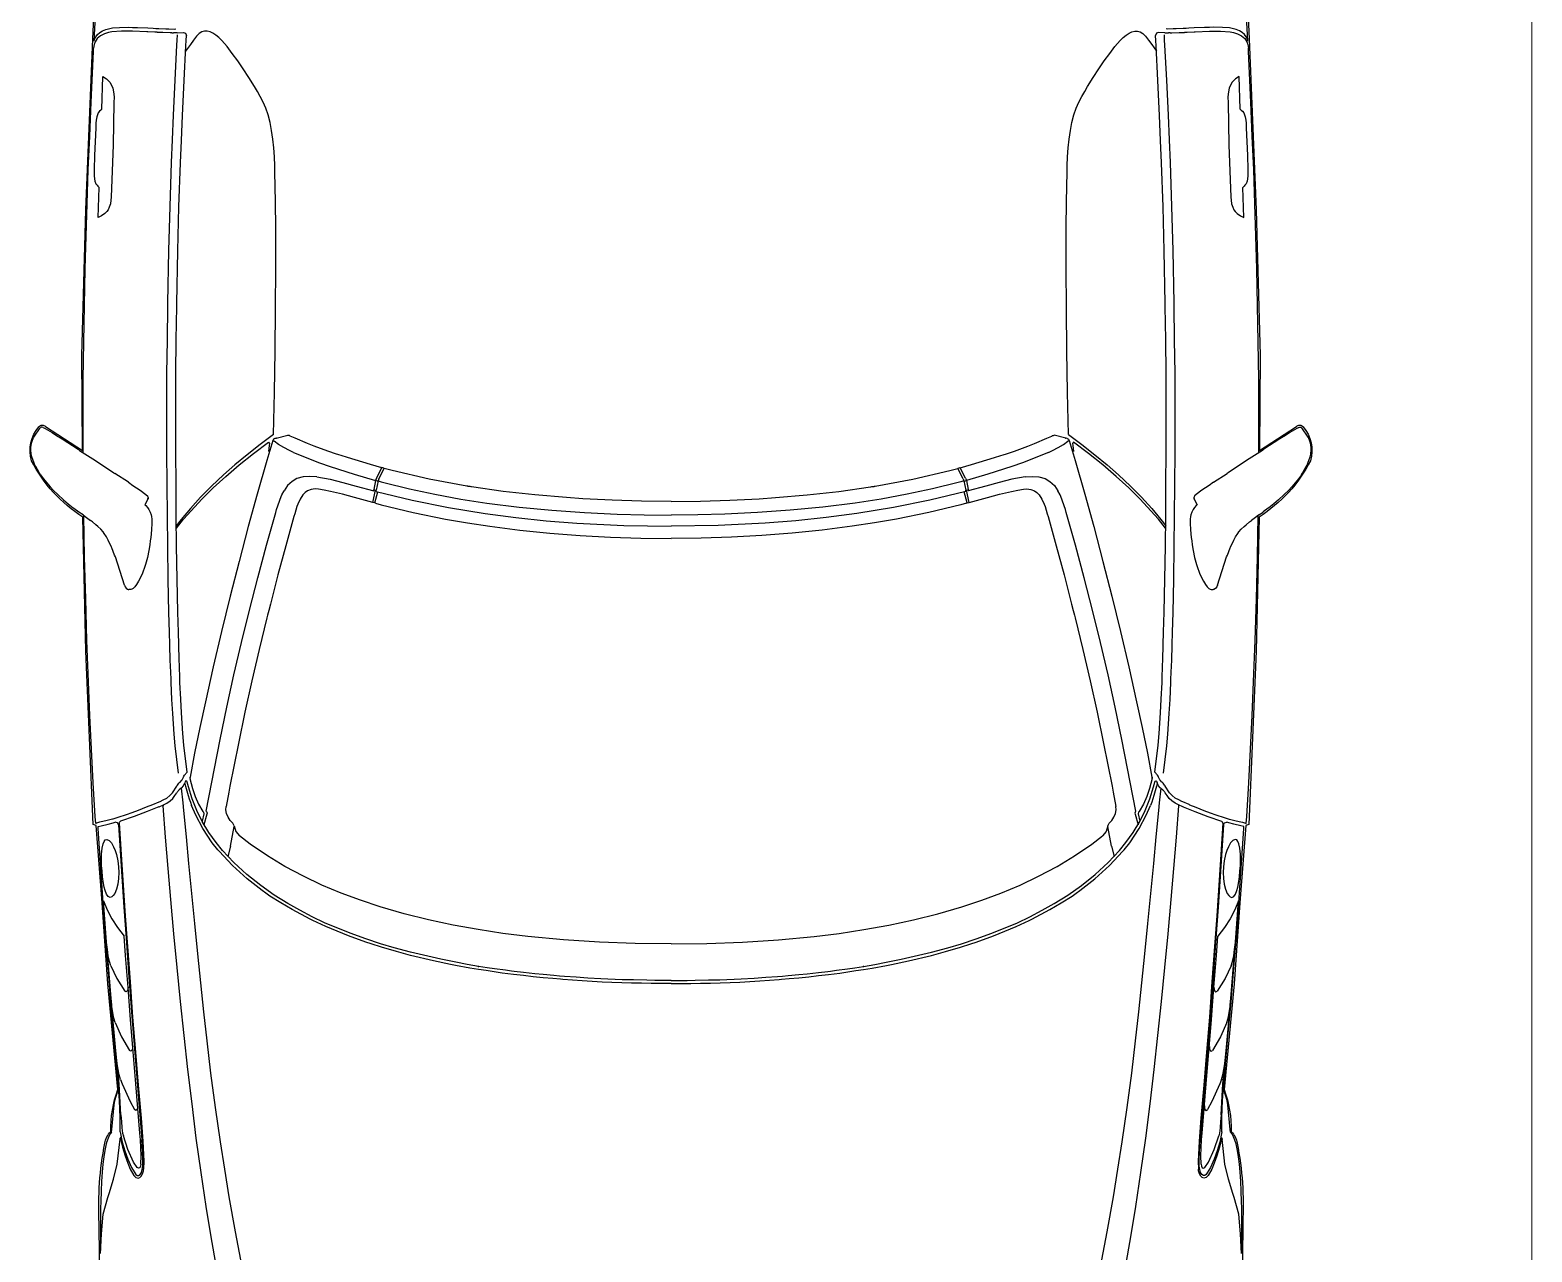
# Model space of a CAD drawing. Header units: inches. Extents: x 13 to 261, y -112 to -47.
# Drawn here: x 193.69 to 195.851, y -82.379 to -80.621 of the extents above; entities that cross this region are included whole.
import ezdxf

# ---------------------------------------------------------------- set-up
doc = ezdxf.new("R2010")
doc.units = ezdxf.units.IN
doc.header["$MEASUREMENT"] = 0
doc.layers.add('CAJONES', color=3, linetype='Continuous', lineweight=20)
doc.layers.add('CONTORNO', color=7, linetype='Continuous')

msp = doc.modelspace()

# ---------------------------------------------------------------- linework, layer by layer
for p, q in [((193.8939, -80.6251), (193.8965, -80.6251)), ((195.3307, -80.6251), (195.3281, -80.6251)), ((193.7933, -80.7347), (193.7949, -80.6879)), ((195.4313, -80.7347), (195.4297, -80.6879)), ((193.7883, -80.8905), (193.7895, -80.8475)), ((195.4363, -80.8905), (195.4351, -80.8475)), ((193.6957, -81.2067), (193.7045, -81.1935)), ((194.0423, -81.2087), (194.0443, -81.2081)), ((194.0443, -81.2081), (194.0609, -81.2039)), ((195.1803, -81.2081), (195.1637, -81.2039)), ((195.1823, -81.2087), (195.1803, -81.2081)), ((195.5289, -81.2067), (195.5201, -81.1935)), ((194.0343, -81.2185), (194.0331, -81.2275)), ((194.0333, -81.2137), (194.0345, -81.2159)), ((194.0345, -81.2159), (194.0343, -81.2185)), ((194.0693, -81.2287), (194.1065, -81.2437)), ((195.1553, -81.2287), (195.1181, -81.2437)), ((195.1913, -81.2137), (195.1901, -81.2159)), ((195.1901, -81.2159), (195.1903, -81.2185)), ((195.1903, -81.2185), (195.1915, -81.2275)), ((194.1885, -81.2655), (194.1961, -81.2507)), ((194.1921, -81.2665), (194.1997, -81.2517)), ((194.1991, -81.2513), (194.1961, -81.2505)), ((194.1997, -81.2517), (194.1991, -81.2513)), ((194.2113, -81.2547), (194.1997, -81.2517)), ((195.0133, -81.2547), (195.0249, -81.2517)), ((195.0249, -81.2517), (195.0255, -81.2513)), ((195.0325, -81.2665), (195.0249, -81.2517)), ((195.0255, -81.2513), (195.0285, -81.2505)), ((195.0361, -81.2655), (195.0285, -81.2507)), ((193.8315, -81.2717), (193.8119, -81.2589)), ((194.1901, -81.2699), (194.1873, -81.2691)), ((194.1911, -81.2697), (194.1881, -81.2831)), ((194.1901, -81.2699), (194.1911, -81.2697)), ((194.1921, -81.2665), (194.1911, -81.2697)), ((195.0325, -81.2665), (195.0335, -81.2697)), ((195.0335, -81.2697), (195.0365, -81.2831)), ((195.0345, -81.2699), (195.0335, -81.2697)), ((195.0345, -81.2699), (195.0373, -81.2691)), ((195.3931, -81.2717), (195.4127, -81.2589)), ((194.0447, -81.3107), (194.0513, -81.2919)), ((194.0513, -81.2919), (194.0525, -81.2895)), ((194.0525, -81.2895), (194.0555, -81.2839)), ((194.1833, -81.3009), (194.1869, -81.2831)), ((194.1875, -81.2833), (194.1845, -81.2825)), ((194.1881, -81.2847), (194.1875, -81.2833)), ((195.0365, -81.2847), (195.0371, -81.2833)), ((195.0371, -81.2833), (195.0401, -81.2825)), ((195.0413, -81.3009), (195.0377, -81.2831)), ((195.1721, -81.2895), (195.1691, -81.2839)), ((195.1733, -81.2919), (195.1721, -81.2895)), ((195.1799, -81.3107), (195.1733, -81.2919)), ((194.0435, -81.3149), (194.0447, -81.3107)), ((194.1863, -81.3011), (194.1833, -81.3005)), ((194.1869, -81.3019), (194.1953, -81.3039)), ((195.0377, -81.3019), (195.0293, -81.3039)), ((195.0383, -81.3011), (195.0413, -81.3005)), ((195.1811, -81.3149), (195.1799, -81.3107)), ((193.8129, -81.3789), (193.8117, -81.3763)), ((193.8261, -81.4195), (193.8129, -81.3789)), ((195.3985, -81.4195), (195.4117, -81.3789)), ((195.4117, -81.3789), (195.4129, -81.3763)), ((193.9201, -81.6965), (193.9201, -81.6967)), ((193.9201, -81.6979), (193.9203, -81.6973)), ((195.3045, -81.6979), (195.3043, -81.6973)), ((195.3045, -81.6965), (195.3045, -81.6967)), ((193.9401, -81.7487), (193.9375, -81.7593)), ((193.9443, -81.7493), (193.9403, -81.7647)), ((195.2803, -81.7493), (195.2843, -81.7647)), ((195.2845, -81.7487), (195.2871, -81.7593)), ((193.9787, -81.7951), (193.9837, -81.7671)), ((193.9837, -81.7661), (193.9817, -81.7623)), ((195.2409, -81.7661), (195.2429, -81.7623)), ((195.2459, -81.7951), (195.2409, -81.7671)), ((193.9787, -81.7951), (193.9747, -81.8101)), ((195.2459, -81.7951), (195.2499, -81.8101)), ((193.8075, -82.2067), (193.8079, -82.2027)), ((195.4171, -82.2067), (195.4167, -82.2027)), ((193.8531, -82.2621), (193.8535, -82.2601)), ((195.3715, -82.2621), (195.3711, -82.2601)), ((193.8021, -82.3005), (193.8039, -82.2951)), ((195.4225, -82.3005), (195.4207, -82.2951))]:
    msp.add_line(p, q)
for points in [[(193.7823, -80.6371), (193.7861, -80.5645), (193.7869, -80.5459)], [(195.4423, -80.6371), (195.4385, -80.5645), (195.4377, -80.5459)], [(193.8593, -80.6237), (193.8581, -80.6235), (193.8373, -80.6227), (193.8371, -80.6227), (193.8215, -80.6225), (193.8077, -80.6237), (193.8029, -80.6247), (193.7973, -80.6265), (193.7913, -80.6295), (193.7867, -80.6333), (193.7837, -80.6379), (193.7823, -80.6417), (193.7815, -80.6471)], [(193.7823, -80.6371), (193.7825, -80.6359), (193.7829, -80.6347), (193.7847, -80.6309), (193.7871, -80.6275), (193.7905, -80.6245), (193.7943, -80.6223), (193.7989, -80.6203), (193.8031, -80.6191), (193.8087, -80.6179), (193.8189, -80.6171), (193.8311, -80.6169), (193.8377, -80.6171), (193.8447, -80.6173), (193.8597, -80.6179), (193.8673, -80.6183), (193.8711, -80.6185), (193.8755, -80.6187), (193.8855, -80.6191), (193.8899, -80.6193), (193.8973, -80.6195), (193.8999, -80.6193)], [(193.8939, -80.6251), (193.8917, -80.6249), (193.8811, -80.6245), (193.8733, -80.6243), (193.8731, -80.6241), (193.8695, -80.6241), (193.8597, -80.6237), (193.8593, -80.6237)], [(193.9019, -80.6249), (193.8985, -80.6251), (193.8965, -80.6251)], [(193.9019, -80.6249), (193.9109, -80.6245), (193.9139, -80.6255), (193.9151, -80.6287)], [(194.0405, -81.2027), (194.0417, -81.1427), (194.0427, -81.0827), (194.0433, -81.0225), (194.0435, -80.9623), (194.0435, -80.9023), (194.0429, -80.8421), (194.0425, -80.8291), (194.0421, -80.8163), (194.0417, -80.8033), (194.0407, -80.7905), (194.0395, -80.7779), (194.0377, -80.7657), (194.0355, -80.7541), (194.0325, -80.7431), (194.0291, -80.7333), (194.0253, -80.7245), (194.0213, -80.7167), (194.0171, -80.7093), (194.0129, -80.7023), (194.0047, -80.6893), (193.9967, -80.6769), (193.9889, -80.6653), (193.9811, -80.6545), (193.9735, -80.6445), (193.9661, -80.6361), (193.9617, -80.6319), (193.9575, -80.6283), (193.9533, -80.6255), (193.9491, -80.6235), (193.9451, -80.6225), (193.9411, -80.6225), (193.9371, -80.6237), (193.9333, -80.6261), (193.9297, -80.6299), (193.9251, -80.6357), (193.9207, -80.6417), (193.9139, -80.6513)], [(195.1841, -81.2027), (195.1829, -81.1427), (195.1819, -81.0827), (195.1813, -81.0225), (195.1811, -80.9623), (195.1811, -80.9023), (195.1817, -80.8421), (195.1821, -80.8291), (195.1825, -80.8163), (195.1829, -80.8033), (195.1839, -80.7905), (195.1851, -80.7779), (195.1869, -80.7657), (195.1891, -80.7541), (195.1921, -80.7431), (195.1955, -80.7333), (195.1993, -80.7245), (195.2033, -80.7167), (195.2075, -80.7093), (195.2117, -80.7023), (195.2199, -80.6893), (195.2279, -80.6769), (195.2357, -80.6653), (195.2435, -80.6545), (195.2511, -80.6445), (195.2585, -80.6361), (195.2629, -80.6319), (195.2671, -80.6283), (195.2713, -80.6255), (195.2755, -80.6235), (195.2795, -80.6225), (195.2835, -80.6225), (195.2875, -80.6237), (195.2913, -80.6261), (195.2949, -80.6299), (195.2995, -80.6357), (195.3039, -80.6417), (195.3107, -80.6513)], [(195.3227, -80.6249), (195.3137, -80.6245), (195.3107, -80.6255), (195.3095, -80.6287)], [(195.3227, -80.6249), (195.3261, -80.6251), (195.3281, -80.6251)], [(195.4423, -80.6371), (195.4421, -80.6359), (195.4417, -80.6347), (195.4399, -80.6309), (195.4375, -80.6275), (195.4341, -80.6245), (195.4303, -80.6223), (195.4257, -80.6203), (195.4215, -80.6191), (195.4159, -80.6179), (195.4057, -80.6171), (195.3935, -80.6169), (195.3869, -80.6171), (195.3799, -80.6173), (195.3649, -80.6179), (195.3573, -80.6183), (195.3535, -80.6185), (195.3491, -80.6187), (195.3391, -80.6191), (195.3347, -80.6193), (195.3273, -80.6195), (195.3247, -80.6193)], [(195.3307, -80.6251), (195.3329, -80.6249), (195.3435, -80.6245), (195.3513, -80.6243), (195.3515, -80.6241), (195.3551, -80.6241), (195.3649, -80.6237), (195.3653, -80.6237)], [(195.3653, -80.6237), (195.3665, -80.6235), (195.3873, -80.6227), (195.3875, -80.6227), (195.4031, -80.6225), (195.4169, -80.6237), (195.4217, -80.6247), (195.4273, -80.6265), (195.4333, -80.6295), (195.4379, -80.6333), (195.4409, -80.6379), (195.4423, -80.6417), (195.4431, -80.6471)], [(193.7665, -81.2291), (193.7665, -81.1761), (193.7667, -81.1231), (193.7673, -81.0701), (193.7683, -81.0171), (193.7695, -80.9643), (193.7707, -80.9177), (193.7723, -80.8711), (193.7739, -80.8223), (193.7759, -80.7735), (193.7779, -80.7247), (193.7813, -80.6519), (193.7815, -80.6471)], [(193.9036, -81.6904), (193.8988, -81.651), (193.8973, -81.6342), (193.8953, -81.6043), (193.8941, -81.5842), (193.8929, -81.5598), (193.8929, -81.5547), (193.8921, -81.5357), (193.8919, -81.528), (193.8913, -81.5054), (193.8907, -81.4874), (193.8899, -81.459), (193.8889, -81.4113), (193.8881, -81.3636), (193.8877, -81.3206), (193.8869, -81.2285), (193.8869, -81.2073), (193.8869, -81.1632), (193.8871, -81.1149), (193.8877, -81.0667), (193.8883, -81.0184), (193.8883, -81.0141), (193.8899, -80.9382), (193.8915, -80.8749), (193.8937, -80.8114), (193.8951, -80.7791), (193.8965, -80.7433), (193.8989, -80.693), (193.9015, -80.6428), (193.9019, -80.6354), (193.9023, -80.628)], [(193.9163, -81.6889), (193.9115, -81.6497), (193.9101, -81.6333), (193.9081, -81.6035), (193.9069, -81.5835), (193.9057, -81.5595), (193.9057, -81.5545), (193.9049, -81.5353), (193.9047, -81.5277), (193.9041, -81.5051), (193.9035, -81.4871), (193.9027, -81.4587), (193.9017, -81.4111), (193.9009, -81.3635), (193.9005, -81.3205), (193.9001, -81.2745), (193.8997, -81.2285), (193.8997, -81.2073), (193.8997, -81.1633), (193.8999, -81.1151), (193.9005, -81.0669), (193.9011, -81.0185), (193.9011, -81.0143), (193.9027, -80.9385), (193.9043, -80.8753), (193.9065, -80.8119), (193.9079, -80.7797), (193.9093, -80.7439), (193.9117, -80.6937), (193.9143, -80.6435), (193.9147, -80.6361), (193.9151, -80.6287)], [(195.3083, -81.6889), (195.3131, -81.6497), (195.3145, -81.6333), (195.3165, -81.6035), (195.3177, -81.5835), (195.3189, -81.5595), (195.3189, -81.5545), (195.3197, -81.5353), (195.3199, -81.5277), (195.3205, -81.5051), (195.3211, -81.4871), (195.3219, -81.4587), (195.3229, -81.4111), (195.3237, -81.3635), (195.3241, -81.3205), (195.3245, -81.2745), (195.3249, -81.2285), (195.3249, -81.2073), (195.3249, -81.1633), (195.3247, -81.1151), (195.3241, -81.0669), (195.3235, -81.0185), (195.3235, -81.0143), (195.3219, -80.9385), (195.3203, -80.8753), (195.3181, -80.8119), (195.3167, -80.7797), (195.3153, -80.7439), (195.3129, -80.6937), (195.3103, -80.6435), (195.3099, -80.6361), (195.3095, -80.6287)], [(195.321, -81.6904), (195.3258, -81.651), (195.3272, -81.6342), (195.3292, -81.6043), (195.3304, -81.5842), (195.3317, -81.5598), (195.3317, -81.5547), (195.3325, -81.5357), (195.3327, -81.528), (195.3333, -81.5054), (195.3339, -81.4874), (195.3347, -81.459), (195.3357, -81.4113), (195.3365, -81.3636), (195.3369, -81.3206), (195.3377, -81.2285), (195.3377, -81.2073), (195.3377, -81.1632), (195.3375, -81.1149), (195.3369, -81.0667), (195.3363, -81.0184), (195.3363, -81.0141), (195.3347, -80.9382), (195.3331, -80.8749), (195.3309, -80.8114), (195.3294, -80.7791), (195.328, -80.7433), (195.3256, -80.693), (195.323, -80.6428), (195.3226, -80.6354), (195.3222, -80.628)], [(195.4581, -81.2291), (195.4581, -81.1761), (195.4579, -81.1231), (195.4573, -81.0701), (195.4563, -81.0171), (195.4551, -80.9643), (195.4539, -80.9177), (195.4523, -80.8711), (195.4507, -80.8223), (195.4487, -80.7735), (195.4467, -80.7247), (195.4433, -80.6519), (195.4431, -80.6471)], [(193.7949, -80.6879), (193.8001, -80.6911), (193.8021, -80.6929), (193.8049, -80.6959), (193.8075, -80.7001), (193.8093, -80.7047), (193.8103, -80.7101), (193.8109, -80.7169), (193.8107, -80.7255), (193.8095, -80.7861), (193.8069, -80.8613), (193.8065, -80.8657), (193.8057, -80.8711), (193.8041, -80.8759), (193.8023, -80.8797), (193.8005, -80.8821), (193.7979, -80.8847), (193.7931, -80.8883), (193.7883, -80.8905)], [(195.4297, -80.6879), (195.4245, -80.6911), (195.4225, -80.6929), (195.4197, -80.6959), (195.4171, -80.7001), (195.4153, -80.7047), (195.4143, -80.7101), (195.4137, -80.7169), (195.4139, -80.7255), (195.4151, -80.7861), (195.4177, -80.8613), (195.4181, -80.8657), (195.4189, -80.8711), (195.4205, -80.8759), (195.4223, -80.8797), (195.4241, -80.8821), (195.4267, -80.8847), (195.4315, -80.8883), (195.4363, -80.8905)], [(193.7933, -80.7347), (193.7917, -80.7361), (193.7899, -80.7379), (193.7881, -80.7403), (193.7869, -80.7429), (193.7861, -80.7457), (193.7853, -80.7507), (193.7849, -80.7549), (193.7845, -80.7617), (193.7829, -80.8017), (193.7823, -80.8215), (193.7823, -80.8269), (193.7825, -80.8313), (193.7835, -80.8383), (193.7849, -80.8421), (193.7865, -80.8441), (193.7877, -80.8457), (193.7895, -80.8475)], [(195.4313, -80.7347), (195.4329, -80.7361), (195.4347, -80.7379), (195.4365, -80.7403), (195.4377, -80.7429), (195.4385, -80.7457), (195.4393, -80.7507), (195.4397, -80.7549), (195.4401, -80.7617), (195.4417, -80.8017), (195.4423, -80.8215), (195.4423, -80.8269), (195.4421, -80.8313), (195.4411, -80.8383), (195.4397, -80.8421), (195.4381, -80.8441), (195.4369, -80.8457), (195.4351, -80.8475)], [(193.9163, -81.6889), (193.9115, -81.6497), (193.9101, -81.6333), (193.9081, -81.6035), (193.9069, -81.5835), (193.9057, -81.5595), (193.9057, -81.5545), (193.9049, -81.5353), (193.9047, -81.5277), (193.9041, -81.5051), (193.9035, -81.4871), (193.9027, -81.4587), (193.9017, -81.4111), (193.9009, -81.3635), (193.9005, -81.3205), (193.9001, -81.2745), (193.8997, -81.2285), (193.8997, -81.2073), (193.8997, -81.1633), (193.8999, -81.1219)], [(195.3083, -81.6889), (195.3131, -81.6497), (195.3145, -81.6333), (195.3165, -81.6035), (195.3177, -81.5835), (195.3189, -81.5595), (195.3189, -81.5545), (195.3197, -81.5353), (195.3199, -81.5277), (195.3205, -81.5051), (195.3211, -81.4871), (195.3219, -81.4587), (195.3229, -81.4111), (195.3237, -81.3635), (195.3241, -81.3205), (195.3245, -81.2745), (195.3249, -81.2285), (195.3249, -81.2073), (195.3249, -81.1633), (195.3247, -81.1219)], [(193.7053, -81.2607), (193.7039, -81.2587), (193.7007, -81.2533), (193.6983, -81.2491), (193.6971, -81.2469), (193.6953, -81.2429), (193.6931, -81.2365), (193.6919, -81.2317), (193.6917, -81.2301), (193.6911, -81.2259), (193.6911, -81.2225), (193.6917, -81.2173), (193.6929, -81.2125), (193.6947, -81.2085), (193.6957, -81.2067)], [(193.7089, -81.1929), (193.7075, -81.1925), (193.7061, -81.1925), (193.7057, -81.1927), (193.7045, -81.1935)], [(193.7089, -81.1929), (193.7119, -81.1943), (193.7219, -81.2001), (193.7283, -81.2043), (193.7363, -81.2093)], [(193.7363, -81.2093), (193.7591, -81.2241), (193.7613, -81.2257), (193.7841, -81.2405), (193.8105, -81.2579), (193.8119, -81.2589)], [(194.0405, -81.2027), (194.0405, -81.2027), (194.0211, -81.2173), (194.0025, -81.2321), (193.9849, -81.2465), (193.9685, -81.2611), (193.9513, -81.2771), (193.9355, -81.2931), (193.9207, -81.3093), (193.9073, -81.3253), (193.9005, -81.3343)], [(194.0423, -81.2087), (194.0405, -81.2097), (194.0395, -81.2115)], [(194.0635, -81.2045), (194.0631, -81.2045), (194.0621, -81.2041), (194.0611, -81.2039), (194.0609, -81.2039)], [(194.0667, -81.2061), (194.0645, -81.2051), (194.0635, -81.2045)], [(194.1961, -81.2507), (194.1797, -81.2461), (194.1467, -81.2361), (194.1453, -81.2357), (194.1327, -81.2317), (194.1311, -81.2311), (194.1183, -81.2267), (194.0987, -81.2195), (194.0895, -81.2157), (194.0717, -81.2083), (194.0715, -81.2083), (194.0667, -81.2061)], [(195.0285, -81.2507), (195.0449, -81.2461), (195.0779, -81.2361), (195.0793, -81.2357), (195.0919, -81.2317), (195.0935, -81.2311), (195.1063, -81.2267), (195.1259, -81.2195), (195.1351, -81.2157), (195.1529, -81.2083), (195.1531, -81.2083), (195.1579, -81.2061)], [(195.1579, -81.2061), (195.1601, -81.2051), (195.1611, -81.2045)], [(195.1611, -81.2045), (195.1615, -81.2045), (195.1625, -81.2041), (195.1635, -81.2039), (195.1637, -81.2039)], [(195.1823, -81.2087), (195.1841, -81.2097), (195.1851, -81.2115)], [(195.1841, -81.2027), (195.1841, -81.2027), (195.2035, -81.2173), (195.2221, -81.2321), (195.2397, -81.2465), (195.2561, -81.2611), (195.2733, -81.2771), (195.2891, -81.2931), (195.3039, -81.3093), (195.3173, -81.3253), (195.3241, -81.3343)], [(195.4883, -81.2093), (195.4655, -81.2241), (195.4633, -81.2257), (195.4405, -81.2405), (195.4141, -81.2579), (195.4127, -81.2589)], [(195.5157, -81.1929), (195.5127, -81.1943), (195.5027, -81.2001), (195.4963, -81.2043), (195.4883, -81.2093)], [(195.5157, -81.1929), (195.5171, -81.1925), (195.5185, -81.1925), (195.5189, -81.1927), (195.5201, -81.1935)], [(195.5193, -81.2607), (195.5207, -81.2587), (195.5239, -81.2533), (195.5263, -81.2491), (195.5275, -81.2469), (195.5293, -81.2429), (195.5315, -81.2365), (195.5327, -81.2317), (195.5329, -81.2301), (195.5335, -81.2259), (195.5335, -81.2225), (195.5329, -81.2173), (195.5317, -81.2125), (195.5299, -81.2085), (195.5289, -81.2067)], [(193.9007, -81.3377), (193.9007, -81.3375), (193.9109, -81.3249), (193.9217, -81.3125), (193.9371, -81.2959), (193.9537, -81.2795), (193.9717, -81.2631), (193.9909, -81.2467), (194.0115, -81.2303), (194.0333, -81.2137)], [(194.0395, -81.2115), (194.0309, -81.2403), (194.0169, -81.2889)], [(194.0395, -81.2115), (194.0399, -81.2127), (194.0405, -81.2121), (194.0413, -81.2123)], [(194.0693, -81.2287), (194.0633, -81.2257), (194.0553, -81.2215), (194.0477, -81.2171), (194.0413, -81.2123)], [(195.1553, -81.2287), (195.1613, -81.2257), (195.1693, -81.2215), (195.1769, -81.2171), (195.1833, -81.2123)], [(195.1851, -81.2115), (195.1847, -81.2127), (195.1841, -81.2121), (195.1833, -81.2123)], [(195.1851, -81.2115), (195.1937, -81.2403), (195.2077, -81.2889)], [(195.3239, -81.3377), (195.3239, -81.3375), (195.3137, -81.3249), (195.3029, -81.3125), (195.2875, -81.2959), (195.2709, -81.2795), (195.2529, -81.2631), (195.2337, -81.2467), (195.2131, -81.2303), (195.1913, -81.2137)], [(194.1065, -81.2437), (194.1217, -81.2489), (194.1563, -81.2599), (194.1873, -81.2689)], [(195.1181, -81.2437), (195.1029, -81.2489), (195.0683, -81.2599), (195.0373, -81.2689)], [(193.7053, -81.2607), (193.7095, -81.2665), (193.7165, -81.2753), (193.7191, -81.2781), (193.7239, -81.2833)], [(193.8315, -81.2717), (193.8381, -81.2761), (193.8483, -81.2831), (193.8565, -81.2893), (193.8571, -81.2897), (193.8589, -81.2913)], [(194.0671, -81.2703), (194.0607, -81.2765), (194.0555, -81.2839)], [(194.1029, -81.2637), (194.0927, -81.2631), (194.0829, -81.2637), (194.0739, -81.2663), (194.0671, -81.2703)], [(194.1029, -81.2637), (194.1217, -81.2671), (194.1403, -81.2719), (194.1591, -81.2771), (194.1845, -81.2839)], [(194.1885, -81.2655), (194.1873, -81.2689), (194.1845, -81.2821), (194.1843, -81.2837), (194.1847, -81.2837), (194.1843, -81.2835), (194.1855, -81.2827)], [(194.1911, -81.2697), (194.1951, -81.2709), (194.1993, -81.2721)], [(194.1993, -81.2721), (194.2359, -81.2809), (194.2727, -81.2889), (194.3099, -81.2957), (194.3473, -81.3015), (194.3939, -81.3073), (194.4407, -81.3119), (194.4877, -81.3153), (194.5347, -81.3175), (194.5735, -81.3185), (194.6123, -81.3189)], [(194.6123, -81.2991), (194.5699, -81.2987), (194.5275, -81.2975), (194.4853, -81.2953), (194.4621, -81.2937), (194.4165, -81.2899), (194.3707, -81.2847), (194.3253, -81.2783), (194.3247, -81.2781), (194.3233, -81.2779), (194.3205, -81.2775), (194.3201, -81.2775), (194.3199, -81.2773), (194.3185, -81.2771), (194.2645, -81.2671), (194.2113, -81.2547)], [(194.6123, -81.2991), (194.6547, -81.2987), (194.6971, -81.2975), (194.7393, -81.2953), (194.7625, -81.2937), (194.8081, -81.2899), (194.8539, -81.2847), (194.8993, -81.2783), (194.8999, -81.2781), (194.9013, -81.2779), (194.9041, -81.2775), (194.9045, -81.2775), (194.9047, -81.2773), (194.9061, -81.2771), (194.9601, -81.2671), (195.0133, -81.2547)], [(195.0253, -81.2721), (194.9887, -81.2809), (194.9519, -81.2889), (194.9147, -81.2957), (194.8773, -81.3015), (194.8307, -81.3073), (194.7839, -81.3119), (194.7369, -81.3153), (194.6899, -81.3175), (194.6511, -81.3185), (194.6123, -81.3189)], [(195.0335, -81.2697), (195.0295, -81.2709), (195.0253, -81.2721)], [(195.0361, -81.2655), (195.0373, -81.2689), (195.0401, -81.2821), (195.0403, -81.2837), (195.0399, -81.2837), (195.0403, -81.2835), (195.0391, -81.2827)], [(195.1217, -81.2637), (195.1029, -81.2671), (195.0843, -81.2719), (195.0655, -81.2771), (195.0401, -81.2839)], [(195.1217, -81.2637), (195.1319, -81.2631), (195.1417, -81.2637), (195.1507, -81.2663), (195.1575, -81.2703)], [(195.1575, -81.2703), (195.1639, -81.2765), (195.1691, -81.2839)], [(195.3931, -81.2717), (195.3865, -81.2761), (195.3763, -81.2831), (195.3681, -81.2893), (195.3675, -81.2897), (195.3657, -81.2913)], [(195.5193, -81.2607), (195.5151, -81.2665), (195.5081, -81.2753), (195.5055, -81.2781), (195.5007, -81.2833)], [(193.7239, -81.2833), (193.7301, -81.2893), (193.7381, -81.2969), (193.7447, -81.3025)], [(193.8597, -81.2955), (193.8587, -81.2977), (193.8553, -81.3042)], [(193.8589, -81.2913), (193.8591, -81.2917), (193.8597, -81.2925), (193.8601, -81.2941), (193.8599, -81.2949), (193.8599, -81.2953)], [(194.0169, -81.2889), (194.0041, -81.3353), (193.9909, -81.3855), (193.9781, -81.4353), (193.9655, -81.4863), (193.9537, -81.5371), (193.9423, -81.5875), (193.9345, -81.6245), (193.9269, -81.6613), (193.9203, -81.6957)], [(194.1833, -81.3009), (194.1569, -81.2937), (194.1397, -81.2889), (194.1223, -81.2847), (194.1135, -81.2829), (194.1049, -81.2817), (194.1001, -81.2813), (194.0945, -81.2819), (194.0891, -81.2839), (194.0857, -81.2865), (194.0827, -81.2897), (194.0787, -81.2961), (194.0755, -81.3031), (194.0741, -81.3067), (194.0709, -81.3169), (194.0697, -81.3209), (194.0579, -81.3629), (194.0467, -81.4049), (194.0359, -81.4469), (194.0335, -81.4563), (194.0319, -81.4627), (194.0319, -81.4627), (194.0309, -81.4669), (194.0199, -81.5121), (194.0093, -81.5573), (193.9993, -81.6025), (193.9899, -81.6473), (193.9777, -81.7091)], [(194.1869, -81.3019), (194.1863, -81.3011), (194.1903, -81.2853)], [(194.1881, -81.2847), (194.1881, -81.2847), (194.1881, -81.2847), (194.1881, -81.2831)], [(194.1881, -81.2847), (194.2399, -81.2973), (194.2923, -81.3079), (194.3451, -81.3167), (194.3889, -81.3225), (194.4327, -81.3271), (194.4767, -81.3305), (194.5445, -81.3339), (194.6123, -81.3349)], [(195.0365, -81.2847), (194.9847, -81.2973), (194.9323, -81.3079), (194.8795, -81.3167), (194.8357, -81.3225), (194.7919, -81.3271), (194.7479, -81.3305), (194.6801, -81.3339), (194.6123, -81.3349)], [(195.0377, -81.3019), (195.0383, -81.3011), (195.0343, -81.2853)], [(195.0365, -81.2847), (195.0365, -81.2847), (195.0365, -81.2847), (195.0365, -81.2831)], [(195.0413, -81.3009), (195.0677, -81.2937), (195.0849, -81.2889), (195.1023, -81.2847), (195.1111, -81.2829), (195.1197, -81.2817), (195.1245, -81.2813), (195.1301, -81.2819), (195.1355, -81.2839), (195.1389, -81.2865), (195.1419, -81.2897), (195.1459, -81.2961), (195.1491, -81.3031), (195.1505, -81.3067), (195.1537, -81.3169), (195.1549, -81.3209), (195.1667, -81.3629), (195.1779, -81.4049), (195.1887, -81.4469), (195.1911, -81.4563), (195.1927, -81.4627), (195.1927, -81.4627), (195.1937, -81.4669), (195.2047, -81.5121), (195.2153, -81.5573), (195.2253, -81.6025), (195.2347, -81.6473), (195.2469, -81.7091)], [(195.2077, -81.2889), (195.2205, -81.3353), (195.2337, -81.3855), (195.2465, -81.4353), (195.2591, -81.4863), (195.2709, -81.5371), (195.2823, -81.5875), (195.2901, -81.6245), (195.2977, -81.6613), (195.3043, -81.6957)], [(195.3657, -81.2913), (195.3655, -81.2917), (195.3649, -81.2925), (195.3645, -81.2941), (195.3647, -81.2949), (195.3647, -81.2953)], [(195.3649, -81.2955), (195.3659, -81.2977), (195.3693, -81.3042)], [(195.5007, -81.2833), (195.4945, -81.2893), (195.4865, -81.2969), (195.4799, -81.3025)], [(193.7447, -81.3025), (193.7523, -81.3085), (193.7529, -81.3091), (193.7601, -81.3143)], [(193.7663, -81.3187), (193.7603, -81.3145), (193.7601, -81.3143)], [(193.7663, -81.3187), (193.7693, -81.3209), (193.7733, -81.3239), (193.7769, -81.3265)], [(193.8553, -81.3042), (193.8565, -81.3051), (193.8591, -81.3079), (193.8611, -81.3109), (193.8629, -81.3145), (193.8643, -81.3185), (193.8647, -81.3209), (193.8653, -81.3249), (193.8653, -81.3307), (193.8649, -81.3399), (193.8637, -81.3511), (193.8631, -81.3561), (193.8623, -81.3617), (193.8609, -81.3699), (193.8589, -81.3801), (193.8563, -81.3899), (193.8553, -81.3927), (193.8519, -81.4023), (193.8495, -81.4075), (193.8461, -81.4139), (193.8431, -81.4185), (193.8407, -81.4221), (193.8385, -81.4243), (193.8367, -81.4255), (193.8349, -81.4261), (193.8343, -81.4261), (193.8323, -81.4261)], [(193.9435, -81.7447), (193.9635, -81.6417), (193.9733, -81.5953), (193.9835, -81.5489), (193.9945, -81.5023), (194.0059, -81.4557), (194.0177, -81.4089), (194.0303, -81.3619), (194.0435, -81.3149)], [(194.1953, -81.3039), (194.2413, -81.3149), (194.2877, -81.3245), (194.3195, -81.3301), (194.3515, -81.3349), (194.3947, -81.3405), (194.4381, -81.3449), (194.4815, -81.3483), (194.5251, -81.3505), (194.5687, -81.3519), (194.6123, -81.3523)], [(195.0293, -81.3039), (194.9833, -81.3149), (194.9369, -81.3245), (194.9051, -81.3301), (194.8731, -81.3349), (194.8299, -81.3405), (194.7865, -81.3449), (194.7431, -81.3483), (194.6995, -81.3505), (194.6559, -81.3519), (194.6123, -81.3523)], [(195.2811, -81.7447), (195.2611, -81.6417), (195.2513, -81.5953), (195.2411, -81.5489), (195.2301, -81.5023), (195.2187, -81.4557), (195.2069, -81.4089), (195.1943, -81.3619), (195.1811, -81.3149)], [(195.3693, -81.3042), (195.3681, -81.3051), (195.3655, -81.3079), (195.3635, -81.3109), (195.3617, -81.3145), (195.3603, -81.3185), (195.3599, -81.3209), (195.3593, -81.3249), (195.3593, -81.3307), (195.3597, -81.3399), (195.3609, -81.3511), (195.3615, -81.3561), (195.3623, -81.3617), (195.3637, -81.3699), (195.3657, -81.3801), (195.3683, -81.3899), (195.3693, -81.3927), (195.3727, -81.4023), (195.3751, -81.4075), (195.3785, -81.4139), (195.3815, -81.4185), (195.3839, -81.4221), (195.3861, -81.4243), (195.3879, -81.4255), (195.3897, -81.4261), (195.3903, -81.4261), (195.3923, -81.4261)], [(195.4583, -81.3187), (195.4553, -81.3209), (195.4513, -81.3239), (195.4477, -81.3265)], [(195.4583, -81.3187), (195.4643, -81.3145), (195.4645, -81.3143)], [(195.4799, -81.3025), (195.4723, -81.3085), (195.4717, -81.3091), (195.4645, -81.3143)], [(193.7845, -81.7625), (193.7839, -81.7523), (193.7811, -81.7041), (193.7787, -81.6557), (193.7763, -81.6073), (193.7743, -81.5589), (193.7719, -81.4991), (193.7701, -81.4393), (193.7685, -81.3795), (193.7675, -81.3195)], [(193.7917, -81.3389), (193.7875, -81.3351), (193.7847, -81.3327), (193.7799, -81.3287), (193.7769, -81.3265), (193.7769, -81.3265)], [(193.8027, -81.3547), (193.8003, -81.3503), (193.7969, -81.3453), (193.7953, -81.3431), (193.7917, -81.3389)], [(195.4219, -81.3547), (195.4243, -81.3503), (195.4277, -81.3453), (195.4293, -81.3431), (195.4329, -81.3389)], [(195.4329, -81.3389), (195.4371, -81.3351), (195.4399, -81.3327), (195.4447, -81.3287), (195.4477, -81.3265), (195.4477, -81.3265)], [(195.4401, -81.7625), (195.4407, -81.7523), (195.4435, -81.7041), (195.4459, -81.6557), (195.4483, -81.6073), (195.4503, -81.5589), (195.4527, -81.4991), (195.4545, -81.4393), (195.4561, -81.3795), (195.4571, -81.3195)], [(193.8117, -81.3763), (193.8077, -81.3661), (193.8073, -81.3651), (193.8027, -81.3547)], [(195.4129, -81.3763), (195.4169, -81.3661), (195.4173, -81.3651), (195.4219, -81.3547)], [(193.8261, -81.4195), (193.8261, -81.4197), (193.8271, -81.4219), (193.8285, -81.4239), (193.8303, -81.4253), (193.8313, -81.4259), (193.8323, -81.4261)], [(195.3985, -81.4195), (195.3985, -81.4197), (195.3975, -81.4219), (195.3961, -81.4239), (195.3943, -81.4253), (195.3933, -81.4259), (195.3923, -81.4261)], [(193.8667, -81.7353), (193.8757, -81.7315), (193.8773, -81.7309), (193.8817, -81.7287), (193.8867, -81.7259), (193.8913, -81.7225), (193.8951, -81.7185), (193.9011, -81.7091), (193.9013, -81.7085), (193.9017, -81.7081), (193.9021, -81.7073), (193.9043, -81.7045), (193.9055, -81.7033), (193.9059, -81.7031), (193.9085, -81.7001), (193.9089, -81.6997), (193.9109, -81.6957), (193.9113, -81.6947), (193.9121, -81.6929), (193.9137, -81.6917)], [(193.9075, -81.7119), (193.9085, -81.7111), (193.9109, -81.7083), (193.9129, -81.7043)], [(193.9143, -81.7013), (193.9139, -81.7015), (193.9137, -81.7019), (193.9129, -81.7043)], [(193.9129, -81.7049), (193.9139, -81.7091), (193.9177, -81.7225), (193.9191, -81.7273), (193.9207, -81.7317), (193.9225, -81.7367)], [(193.9137, -81.6917), (193.9137, -81.6917), (193.9141, -81.6907), (193.9141, -81.6905), (193.9163, -81.6889)], [(193.9163, -81.7029), (193.9155, -81.7017), (193.9143, -81.7013)], [(194.6123, -81.9885), (194.5891, -81.9883), (194.5773, -81.9881), (194.5583, -81.9877), (194.5419, -81.9873), (194.5113, -81.9861), (194.4925, -81.9851), (194.4759, -81.9839), (194.4593, -81.9827), (194.4517, -81.9821), (194.4437, -81.9813), (194.4283, -81.9799), (194.4165, -81.9787), (194.4001, -81.9771), (194.3865, -81.9753), (194.3829, -81.9749), (194.3743, -81.9737), (194.3585, -81.9715), (194.3479, -81.9701), (194.3353, -81.9681), (194.3189, -81.9653), (194.3027, -81.9623), (194.2809, -81.9579), (194.2377, -81.9477), (194.2141, -81.9415), (194.1943, -81.9355), (194.1733, -81.9287), (194.1507, -81.9205), (194.1139, -81.9053), (194.0959, -81.8967), (194.0783, -81.8875), (194.0611, -81.8779), (194.0411, -81.8655), (194.0219, -81.8519), (194.0021, -81.8361), (193.9833, -81.8189), (193.9669, -81.8013), (193.9577, -81.7901), (193.9471, -81.7755), (193.9377, -81.7599), (193.9299, -81.7437), (193.9233, -81.7269), (193.9181, -81.7099), (193.9163, -81.7029)], [(193.9203, -81.6957), (193.9201, -81.6961), (193.9201, -81.6965)], [(193.9201, -81.6965), (193.9203, -81.6971), (193.9203, -81.6973)], [(193.9201, -81.6979), (193.9239, -81.7123), (193.9277, -81.7237), (193.9325, -81.7347), (193.9387, -81.7451), (193.9391, -81.7457), (193.9395, -81.7463), (193.9401, -81.7487)], [(194.6123, -81.9885), (194.6355, -81.9883), (194.6473, -81.9881), (194.6663, -81.9877), (194.6827, -81.9873), (194.7133, -81.9861), (194.7321, -81.9851), (194.7487, -81.9839), (194.7653, -81.9827), (194.7729, -81.9821), (194.7809, -81.9813), (194.7963, -81.9799), (194.8081, -81.9787), (194.8245, -81.9771), (194.8381, -81.9753), (194.8417, -81.9749), (194.8503, -81.9737), (194.8661, -81.9715), (194.8767, -81.9701), (194.8893, -81.9681), (194.9057, -81.9653), (194.9219, -81.9623), (194.9437, -81.9579), (194.9869, -81.9477), (195.0105, -81.9415), (195.0303, -81.9355), (195.0513, -81.9287), (195.0739, -81.9205), (195.1107, -81.9053), (195.1287, -81.8967), (195.1463, -81.8875), (195.1635, -81.8779), (195.1835, -81.8655), (195.2027, -81.8519), (195.2225, -81.8361), (195.2413, -81.8189), (195.2577, -81.8013), (195.2669, -81.7901), (195.2775, -81.7755), (195.2869, -81.7599), (195.2947, -81.7437), (195.3013, -81.7269), (195.3065, -81.7099), (195.3083, -81.7029)], [(195.3045, -81.6979), (195.3007, -81.7123), (195.2969, -81.7237), (195.2921, -81.7347), (195.2859, -81.7451), (195.2855, -81.7457), (195.2851, -81.7463), (195.2845, -81.7487)], [(195.3117, -81.7049), (195.3107, -81.7091), (195.3069, -81.7225), (195.3055, -81.7273), (195.3039, -81.7317), (195.3021, -81.7367)], [(195.3043, -81.6957), (195.3045, -81.6961), (195.3045, -81.6965)], [(195.3045, -81.6965), (195.3043, -81.6971), (195.3043, -81.6973)], [(195.3109, -81.6917), (195.3109, -81.6917), (195.3105, -81.6907), (195.3105, -81.6905), (195.3083, -81.6889)], [(195.3083, -81.7029), (195.3091, -81.7017), (195.3103, -81.7013)], [(195.3103, -81.7013), (195.3107, -81.7015), (195.3109, -81.7019), (195.3117, -81.7043)], [(195.3579, -81.7353), (195.3489, -81.7315), (195.3473, -81.7309), (195.3429, -81.7287), (195.3379, -81.7259), (195.3333, -81.7225), (195.3295, -81.7185), (195.3235, -81.7091), (195.3233, -81.7085), (195.3229, -81.7081), (195.3225, -81.7073), (195.3203, -81.7045), (195.3191, -81.7033), (195.3187, -81.7031), (195.3161, -81.7001), (195.3157, -81.6997), (195.3137, -81.6957), (195.3133, -81.6947), (195.3125, -81.6929), (195.3109, -81.6917)], [(195.3171, -81.7119), (195.3161, -81.7111), (195.3137, -81.7083), (195.3117, -81.7043)], [(193.8753, -81.7387), (193.8759, -81.7385), (193.8819, -81.7357), (193.8823, -81.7355), (193.8871, -81.7331), (193.8917, -81.7299), (193.8955, -81.7265), (193.8985, -81.7225), (193.9013, -81.7183)], [(193.9075, -81.7119), (193.9045, -81.7143), (193.9031, -81.7157), (193.9025, -81.7165), (193.9019, -81.7173), (193.9013, -81.7183)], [(193.9075, -81.7118), (193.9097, -81.7329), (193.9107, -81.7437)], [(193.9777, -81.7091), (193.9761, -81.7173), (193.9721, -81.7381)], [(195.2469, -81.7091), (195.2485, -81.7173), (195.2525, -81.7381)], [(195.317, -81.7118), (195.3149, -81.7329), (195.3139, -81.7437)], [(195.3171, -81.7119), (195.3201, -81.7143), (195.3215, -81.7157), (195.3221, -81.7165), (195.3227, -81.7173), (195.3233, -81.7183)], [(195.3493, -81.7387), (195.3487, -81.7385), (195.3427, -81.7357), (195.3423, -81.7355), (195.3375, -81.7331), (195.3329, -81.7299), (195.3291, -81.7265), (195.3261, -81.7225), (195.3233, -81.7183)], [(193.8667, -81.7353), (193.8661, -81.7355), (193.8573, -81.7391), (193.8455, -81.7439), (193.8365, -81.7473), (193.8283, -81.7503), (193.8165, -81.7541), (193.8091, -81.7563), (193.8087, -81.7565), (193.8011, -81.7583), (193.7947, -81.7597), (193.7901, -81.7609), (193.7869, -81.7617), (193.7855, -81.7621), (193.7845, -81.7625)], [(193.8753, -81.7387), (193.8585, -81.7453), (193.8401, -81.7523), (193.8203, -81.7591)], [(193.8819, -81.7357), (193.8819, -81.7357), (193.8817, -81.7371)], [(193.9585, -82.4007), (193.9507, -82.3573), (193.9437, -82.3137), (193.9363, -82.2645), (193.9293, -82.2153), (193.9231, -82.1659), (193.9171, -82.1165), (193.9117, -82.0677), (193.9065, -82.0189), (193.9017, -81.9699), (193.8971, -81.9211), (193.8927, -81.8721), (193.8887, -81.8271), (193.8851, -81.7821), (193.8817, -81.7371)], [(193.9107, -81.7437), (193.9145, -81.7819), (193.9181, -81.8201), (193.9225, -81.8635), (193.9267, -81.9067), (193.9309, -81.9501), (193.9351, -81.9919), (193.9395, -82.0337), (193.9443, -82.0755), (193.9499, -82.1219), (193.9565, -82.1713), (193.9637, -82.2205), (193.9697, -82.2601), (193.9763, -82.2997), (193.9853, -82.3501), (193.9949, -82.4003)], [(194.1731, -81.9333), (194.1731, -81.9333), (194.1483, -81.9243), (194.1157, -81.9109), (194.0969, -81.9021), (194.0929, -81.9001), (194.0671, -81.8865), (194.0509, -81.8769), (194.0353, -81.8669), (194.0295, -81.8627), (194.0239, -81.8589), (194.0025, -81.8421), (193.9917, -81.8327), (193.9813, -81.8229), (193.9621, -81.8025), (193.9603, -81.8003), (193.9523, -81.7903), (193.9385, -81.7699), (193.9285, -81.7507), (193.9225, -81.7367)], [(193.9435, -81.7447), (193.9439, -81.7455), (193.9445, -81.7461)], [(193.9445, -81.7461), (193.9447, -81.7475), (193.9443, -81.7493)], [(193.9817, -81.7623), (193.9779, -81.7583), (193.9751, -81.7537), (193.9729, -81.7483), (193.9719, -81.7431), (193.9721, -81.7381)], [(195.0515, -81.9333), (195.0515, -81.9333), (195.0763, -81.9243), (195.1089, -81.9109), (195.1277, -81.9021), (195.1317, -81.9001), (195.1575, -81.8865), (195.1737, -81.8769), (195.1893, -81.8669), (195.1951, -81.8627), (195.2007, -81.8589), (195.2221, -81.8421), (195.2329, -81.8327), (195.2433, -81.8229), (195.2625, -81.8025), (195.2643, -81.8003), (195.2723, -81.7903), (195.2861, -81.7699), (195.2961, -81.7507), (195.3021, -81.7367)], [(195.3139, -81.7437), (195.3101, -81.7819), (195.3065, -81.8201), (195.3021, -81.8635), (195.2979, -81.9067), (195.2937, -81.9501), (195.2895, -81.9919), (195.2851, -82.0337), (195.2803, -82.0755), (195.2747, -82.1219), (195.2681, -82.1713), (195.2609, -82.2205), (195.2549, -82.2601), (195.2483, -82.2997), (195.2393, -82.3501), (195.2297, -82.4003)], [(195.2429, -81.7623), (195.2467, -81.7583), (195.2495, -81.7537), (195.2517, -81.7483), (195.2527, -81.7431), (195.2525, -81.7381)], [(195.2661, -82.4007), (195.2739, -82.3573), (195.2809, -82.3137), (195.2883, -82.2645), (195.2953, -82.2153), (195.3015, -82.1659), (195.3075, -82.1165), (195.3129, -82.0677), (195.3181, -82.0189), (195.3229, -81.9699), (195.3275, -81.9211), (195.3319, -81.8721), (195.3359, -81.8271), (195.3395, -81.7821), (195.3429, -81.7371)], [(195.2801, -81.7461), (195.2799, -81.7475), (195.2803, -81.7493)], [(195.2811, -81.7447), (195.2807, -81.7455), (195.2801, -81.7461)], [(195.3427, -81.7357), (195.3427, -81.7357), (195.3429, -81.7371)], [(195.3493, -81.7387), (195.3661, -81.7453), (195.3845, -81.7523), (195.4043, -81.7591)], [(195.3579, -81.7353), (195.3585, -81.7355), (195.3673, -81.7391), (195.3791, -81.7439), (195.3881, -81.7473), (195.3963, -81.7503), (195.4081, -81.7541), (195.4155, -81.7563), (195.4159, -81.7565), (195.4235, -81.7583), (195.4299, -81.7597), (195.4345, -81.7609), (195.4377, -81.7617), (195.4391, -81.7621), (195.4401, -81.7625)], [(193.7879, -81.7669), (193.7923, -81.7659), (193.8027, -81.7635), (193.8097, -81.7617), (193.8125, -81.7609)], [(193.8171, -82.1359), (193.8155, -82.1197), (193.8109, -82.0697), (193.8065, -82.0197), (193.8023, -81.9697), (193.7983, -81.9197), (193.7947, -81.8697), (193.7913, -81.8197), (193.7881, -81.7697), (193.7879, -81.7669)], [(193.8175, -81.7645), (193.8159, -81.7615), (193.8125, -81.7609)], [(193.8175, -81.7645), (193.8223, -81.8387), (193.8251, -81.8831), (193.8283, -81.9275), (193.8323, -81.9837), (193.8365, -82.0397), (193.8413, -82.0989), (193.8463, -82.1581), (193.8511, -82.2177)], [(193.8184, -81.7622), (193.8187, -81.7609), (193.8203, -81.7591)], [(193.8184, -81.7622), (193.8213, -81.8071), (193.8241, -81.8513), (193.8271, -81.8953), (193.8301, -81.9395), (193.8339, -81.9903), (193.8377, -82.0411), (193.8417, -82.0917), (193.8457, -82.1391), (193.8499, -82.1867), (193.8525, -82.2195), (193.8535, -82.2387), (193.8539, -82.2485), (193.8535, -82.2601)], [(193.9837, -81.7661), (193.9861, -81.7741), (193.9913, -81.7803)], [(195.2409, -81.7661), (195.2385, -81.7741), (195.2333, -81.7803)], [(195.4061, -81.7622), (195.4033, -81.8071), (195.4005, -81.8513), (195.3975, -81.8953), (195.3945, -81.9395), (195.3907, -81.9903), (195.3869, -82.0411), (195.3829, -82.0917), (195.3789, -82.1391), (195.3747, -82.1867), (195.3721, -82.2195), (195.3711, -82.2387), (195.3707, -82.2485), (195.3711, -82.2601)], [(195.4071, -81.7645), (195.4023, -81.8387), (195.3995, -81.8831), (195.3963, -81.9275), (195.3923, -81.9837), (195.3881, -82.0397), (195.3833, -82.0989), (195.3783, -82.1581), (195.3735, -82.2177)], [(195.4061, -81.7622), (195.4059, -81.7609), (195.4043, -81.7591)], [(195.4071, -81.7645), (195.4087, -81.7615), (195.4121, -81.7609)], [(195.4075, -82.1359), (195.4091, -82.1197), (195.4137, -82.0697), (195.4181, -82.0197), (195.4223, -81.9697), (195.4263, -81.9197), (195.4299, -81.8697), (195.4333, -81.8197), (195.4365, -81.7697), (195.4367, -81.7669)], [(195.4367, -81.7669), (195.4323, -81.7659), (195.4219, -81.7635), (195.4149, -81.7617), (195.4121, -81.7609)], [(193.8055, -81.8689), (193.8027, -81.8677), (193.8003, -81.8643), (193.7983, -81.8591), (193.7969, -81.8543), (193.7959, -81.8487), (193.7945, -81.8393), (193.7937, -81.8313), (193.7931, -81.8229), (193.7929, -81.8145), (193.7929, -81.8065), (193.7937, -81.7983), (193.7951, -81.7917), (193.7965, -81.7885), (193.7983, -81.7863), (193.8005, -81.7857), (193.8039, -81.7871), (193.8071, -81.7905), (193.8103, -81.7961), (193.8125, -81.8013), (193.8145, -81.8071), (193.8165, -81.8165), (193.8175, -81.8247), (193.8179, -81.8329), (193.8175, -81.8417), (193.8163, -81.8497), (193.8143, -81.8573), (193.8119, -81.8633), (193.8099, -81.8663), (193.8077, -81.8683), (193.8055, -81.8689)], [(194.6123, -81.9357), (194.5607, -81.9351), (194.5093, -81.9331), (194.4577, -81.9299), (194.4065, -81.9251), (194.3705, -81.9207), (194.3347, -81.9153), (194.2989, -81.9089), (194.2635, -81.9013), (194.2285, -81.8925), (194.1937, -81.8825), (194.1653, -81.8731), (194.1375, -81.8627), (194.1101, -81.8511), (194.0833, -81.8383), (194.0569, -81.8243), (194.0315, -81.8089), (194.0069, -81.7921), (193.9913, -81.7803)], [(194.6123, -81.9357), (194.6639, -81.9351), (194.7153, -81.9331), (194.7669, -81.9299), (194.8181, -81.9251), (194.8541, -81.9207), (194.8899, -81.9153), (194.9257, -81.9089), (194.9611, -81.9013), (194.9961, -81.8925), (195.0309, -81.8825), (195.0593, -81.8731), (195.0871, -81.8627), (195.1145, -81.8511), (195.1413, -81.8383), (195.1677, -81.8243), (195.1931, -81.8089), (195.2177, -81.7921), (195.2333, -81.7803)], [(195.4191, -81.8689), (195.4219, -81.8677), (195.4243, -81.8643), (195.4263, -81.8591), (195.4277, -81.8543), (195.4287, -81.8487), (195.4301, -81.8393), (195.4309, -81.8313), (195.4315, -81.8229), (195.4317, -81.8145), (195.4317, -81.8065), (195.4309, -81.7983), (195.4295, -81.7917), (195.4281, -81.7885), (195.4263, -81.7863), (195.4241, -81.7857), (195.4207, -81.7871), (195.4175, -81.7905), (195.4143, -81.7961), (195.4121, -81.8013), (195.4101, -81.8071), (195.4081, -81.8165), (195.4071, -81.8247), (195.4067, -81.8329), (195.4071, -81.8417), (195.4083, -81.8497), (195.4103, -81.8573), (195.4127, -81.8633), (195.4147, -81.8663), (195.4169, -81.8683), (195.4191, -81.8689)], [(193.8209, -82.1817), (193.8181, -82.1371), (193.8129, -82.0845), (193.8083, -82.0319), (193.8039, -81.9791), (193.7997, -81.9265), (193.7959, -81.8737), (193.8011, -81.8867), (193.8077, -81.8997), (193.8159, -81.9123), (193.8255, -81.9245)], [(195.4037, -82.1817), (195.4065, -82.1371), (195.4117, -82.0845), (195.4163, -82.0319), (195.4207, -81.9791), (195.4249, -81.9265), (195.4287, -81.8737), (195.4235, -81.8867), (195.4169, -81.8997), (195.4087, -81.9123), (195.3991, -81.9245)], [(193.8063, -81.9673), (193.8043, -81.9611), (193.8027, -81.9529), (193.8013, -81.9437), (193.8003, -81.9339)], [(193.8497, -82.2527), (193.8499, -82.2409), (193.8495, -82.2293), (193.8489, -82.2177), (193.8481, -82.2081), (193.8423, -82.1371), (193.8383, -82.0909), (193.8347, -82.0447), (193.8311, -81.9985), (193.8275, -81.9523), (193.8255, -81.9245)], [(194.6123, -81.9929), (194.5981, -81.9929), (194.5839, -81.9927), (194.5699, -81.9925), (194.5557, -81.9921), (194.5415, -81.9917), (194.5273, -81.9913), (194.5131, -81.9907), (194.4989, -81.9899), (194.4847, -81.9891), (194.4707, -81.9881), (194.4565, -81.9869), (194.4535, -81.9867), (194.4423, -81.9857), (194.4283, -81.9845), (194.4141, -81.9831), (194.4001, -81.9815), (194.3859, -81.9799), (194.3695, -81.9777), (194.3521, -81.9751), (194.3463, -81.9743), (194.3353, -81.9725), (194.3227, -81.9705), (194.3021, -81.9667), (194.2949, -81.9653), (194.2707, -81.9601), (194.2373, -81.9523), (194.2175, -81.9469), (194.1957, -81.9405), (194.1809, -81.9359), (194.1731, -81.9333), (194.1731, -81.9333)], [(194.6123, -81.9929), (194.6265, -81.9929), (194.6407, -81.9927), (194.6547, -81.9925), (194.6689, -81.9921), (194.6831, -81.9917), (194.6973, -81.9913), (194.7115, -81.9907), (194.7257, -81.9899), (194.7399, -81.9891), (194.7539, -81.9881), (194.7681, -81.9869), (194.7711, -81.9867), (194.7823, -81.9857), (194.7963, -81.9845), (194.8105, -81.9831), (194.8245, -81.9815), (194.8387, -81.9799), (194.8551, -81.9777), (194.8725, -81.9751), (194.8783, -81.9743), (194.8893, -81.9725), (194.9019, -81.9705), (194.9225, -81.9667), (194.9297, -81.9653), (194.9539, -81.9601), (194.9873, -81.9523), (195.0071, -81.9469), (195.0289, -81.9405), (195.0437, -81.9359), (195.0515, -81.9333), (195.0515, -81.9333)], [(195.3749, -82.2527), (195.3747, -82.2409), (195.3751, -82.2293), (195.3757, -82.2177), (195.3765, -82.2081), (195.3823, -82.1371), (195.3863, -82.0909), (195.3899, -82.0447), (195.3935, -81.9985), (195.3971, -81.9523), (195.3991, -81.9245)], [(195.4183, -81.9673), (195.4203, -81.9611), (195.4219, -81.9529), (195.4233, -81.9437), (195.4243, -81.9339)], [(193.8063, -81.9673), (193.8149, -81.9857), (193.8265, -82.0037)], [(195.4183, -81.9673), (195.4097, -81.9857), (195.3981, -82.0037)], [(193.8311, -81.9979), (193.8309, -82.0013), (193.8299, -82.0037), (193.8283, -82.0049), (193.8265, -82.0037)], [(195.3935, -81.9979), (195.3937, -82.0013), (195.3947, -82.0037), (195.3963, -82.0049), (195.3981, -82.0037)], [(193.8127, -82.0491), (193.8107, -82.0427), (193.8093, -82.0349), (193.8079, -82.0261), (193.8071, -82.0167)], [(195.4119, -82.0491), (195.4139, -82.0427), (195.4153, -82.0349), (195.4167, -82.0261), (195.4175, -82.0167)], [(193.8127, -82.0491), (193.8215, -82.0693), (193.8333, -82.0891)], [(195.4119, -82.0491), (195.4031, -82.0693), (195.3913, -82.0891)], [(193.8377, -82.0833), (193.8377, -82.0869), (193.8367, -82.0893), (193.8351, -82.0903), (193.8333, -82.0891)], [(195.3869, -82.0833), (195.3869, -82.0869), (195.3879, -82.0893), (195.3895, -82.0903), (195.3913, -82.0891)], [(193.8201, -82.1307), (193.8183, -82.1243), (193.8167, -82.1167), (193.8153, -82.1081), (193.8143, -82.0991)], [(195.4045, -82.1307), (195.4063, -82.1243), (195.4079, -82.1167), (195.4093, -82.1081), (195.4103, -82.0991)], [(193.8197, -82.2062), (193.8199, -82.1859), (193.8187, -82.1609), (193.8171, -82.1359)], [(193.8201, -82.1307), (193.8225, -82.1371), (193.8341, -82.1625), (193.8405, -82.1741)], [(195.4045, -82.1307), (195.4021, -82.1371), (195.3905, -82.1625), (195.3841, -82.1741)], [(195.4049, -82.2062), (195.4047, -82.1859), (195.4059, -82.1609), (195.4075, -82.1359)], [(193.8079, -82.2027), (193.8109, -82.1673), (193.8121, -82.1611), (193.8141, -82.1549), (193.8171, -82.1459)], [(195.4167, -82.2027), (195.4137, -82.1673), (195.4125, -82.1611), (195.4105, -82.1549), (195.4075, -82.1459)], [(193.8209, -82.1817), (193.8215, -82.1913), (193.8223, -82.2003), (193.8233, -82.2081), (193.8243, -82.2119)], [(193.8449, -82.1687), (193.8447, -82.1721), (193.8439, -82.1745), (193.8423, -82.1755), (193.8405, -82.1741)], [(195.3797, -82.1687), (195.3799, -82.1721), (195.3807, -82.1745), (195.3823, -82.1755), (195.3841, -82.1741)], [(195.4037, -82.1817), (195.4031, -82.1913), (195.4023, -82.2003), (195.4013, -82.2081), (195.4003, -82.2119)], [(193.8075, -82.2067), (193.8055, -82.2089), (193.8033, -82.2131), (193.8001, -82.2217), (193.7991, -82.2257), (193.7975, -82.2331), (193.7961, -82.2421), (193.7949, -82.2525), (193.7939, -82.2643), (193.7929, -82.2775), (193.7923, -82.2911), (193.7923, -82.2929), (193.7919, -82.3049), (193.7915, -82.3175), (193.7913, -82.3345), (193.7913, -82.3379), (193.7913, -82.3571), (193.7915, -82.3769)], [(193.8039, -82.2951), (193.8101, -82.2741), (193.8153, -82.2525), (193.8195, -82.2169)], [(193.8209, -82.2141), (193.8203, -82.2145), (193.8197, -82.2153), (193.8195, -82.2169)], [(193.8195, -82.2169), (193.8199, -82.2155), (193.8201, -82.2157)], [(193.8197, -82.2062), (193.8227, -82.2209), (193.8265, -82.2337), (193.8307, -82.2457), (193.8361, -82.2575), (193.8407, -82.2653), (193.8423, -82.2675), (193.8443, -82.2689), (193.8463, -82.2691), (193.8485, -82.2677), (193.8503, -82.2647), (193.8515, -82.2605), (193.8523, -82.2557), (193.8524, -82.2468)], [(193.8201, -82.2157), (193.8233, -82.2283), (193.8269, -82.2407), (193.8307, -82.2513), (193.8343, -82.2597), (193.8395, -82.2689), (193.8423, -82.2719), (193.8455, -82.2729), (193.8479, -82.2721), (193.8501, -82.2699), (193.8519, -82.2665), (193.8531, -82.2621)], [(193.8497, -82.2527), (193.8491, -82.2557), (193.8479, -82.2579), (193.8459, -82.2587), (193.8441, -82.2575), (193.8391, -82.2497), (193.8307, -82.2315), (193.8243, -82.2119)], [(193.8524, -82.2468), (193.8521, -82.2345), (193.8511, -82.2177)], [(195.4045, -82.2157), (195.4013, -82.2283), (195.3977, -82.2407), (195.3939, -82.2513), (195.3903, -82.2597), (195.3851, -82.2689), (195.3823, -82.2719), (195.3791, -82.2729), (195.3767, -82.2721), (195.3745, -82.2699), (195.3727, -82.2665), (195.3715, -82.2621)], [(195.4049, -82.2062), (195.4019, -82.2209), (195.3981, -82.2337), (195.3939, -82.2457), (195.3885, -82.2575), (195.3839, -82.2653), (195.3823, -82.2675), (195.3803, -82.2689), (195.3783, -82.2691), (195.3761, -82.2677), (195.3743, -82.2647), (195.3731, -82.2605), (195.3723, -82.2557), (195.3721, -82.2468)], [(195.3721, -82.2468), (195.3725, -82.2345), (195.3735, -82.2177)], [(195.3749, -82.2527), (195.3755, -82.2557), (195.3767, -82.2579), (195.3787, -82.2587), (195.3805, -82.2575), (195.3855, -82.2497), (195.3939, -82.2315), (195.4003, -82.2119)], [(195.4037, -82.2141), (195.4043, -82.2145), (195.4049, -82.2153), (195.4051, -82.2169)], [(195.4051, -82.2169), (195.4047, -82.2155), (195.4045, -82.2157)], [(195.4207, -82.2951), (195.4145, -82.2741), (195.4093, -82.2525), (195.4051, -82.2169)], [(195.4171, -82.2067), (195.4191, -82.2089), (195.4213, -82.2131), (195.4245, -82.2217), (195.4255, -82.2257), (195.4271, -82.2331), (195.4285, -82.2421), (195.4297, -82.2525), (195.4307, -82.2643), (195.4317, -82.2775), (195.4323, -82.2911), (195.4323, -82.2929), (195.4327, -82.3049), (195.4331, -82.3175), (195.4333, -82.3345), (195.4333, -82.3379), (195.4333, -82.3571), (195.4331, -82.3769)], [(193.7915, -82.3813), (193.7927, -82.3531), (193.7955, -82.3249), (193.8021, -82.3005)], [(195.4331, -82.3813), (195.4319, -82.3531), (195.4291, -82.3249), (195.4225, -82.3005)], [(193.7915, -82.3701), (193.7915, -82.3715), (193.7915, -82.3721), (193.7915, -82.3711)], [(195.4331, -82.3701), (195.4331, -82.3715), (195.4331, -82.3721), (195.4331, -82.3711)]]:
    msp.add_lwpolyline(points)
for p in [(194.0443, -81.2081), (195.1803, -81.2081), (193.8597, -81.2955), (195.3649, -81.2955), (194.3353, -81.9681), (194.8893, -81.9681), (193.8195, -82.2169), (195.4051, -82.2169)]:
    msp.add_point(p)
at = {"layer": 'CAJONES'}
msp.add_line((195.8511, -78.7268), (195.8511, -83.7268), dxfattribs=at)
at = {"layer": 'CONTORNO'}
for points in [[(193.7923, -82.6349), (193.7896, -82.3374, -0.060864), (193.7976, -82.2227, -0.13703), (193.8061, -82.2056, -0.087681), (193.8162, -82.1455), (193.8018, -81.9934), (193.7938, -81.8765), (193.7853, -81.7653), (193.7811, -81.7642), (193.7704, -81.5145), (193.7662, -81.3216, -0.135415), (193.6922, -81.2406, -0.256049), (193.7028, -81.1917, -0.422846), (193.7124, -81.1912), (193.7655, -81.2257), (193.7645, -81.0893), (193.7703, -80.8795), (193.7805, -80.6334), (193.7863, -80.5076)], [(195.4382, -80.5076), (195.4441, -80.6334), (195.4542, -80.8795), (195.4601, -81.0893), (195.459, -81.2257), (195.5121, -81.1912, -0.422846), (195.5217, -81.1917, -0.256049), (195.5323, -81.2406, -0.135415), (195.4584, -81.3216), (195.4541, -81.5145), (195.4435, -81.7642), (195.4392, -81.7653), (195.4307, -81.8765), (195.4227, -81.9934), (195.4084, -82.1455, -0.087681), (195.4185, -82.2056, -0.13703), (195.427, -82.2227, -0.060864), (195.4349, -82.3374), (195.4323, -82.6349)]]:
    msp.add_lwpolyline(points, format="xyb", dxfattribs=at)

doc.saveas('drawing.dxf')
